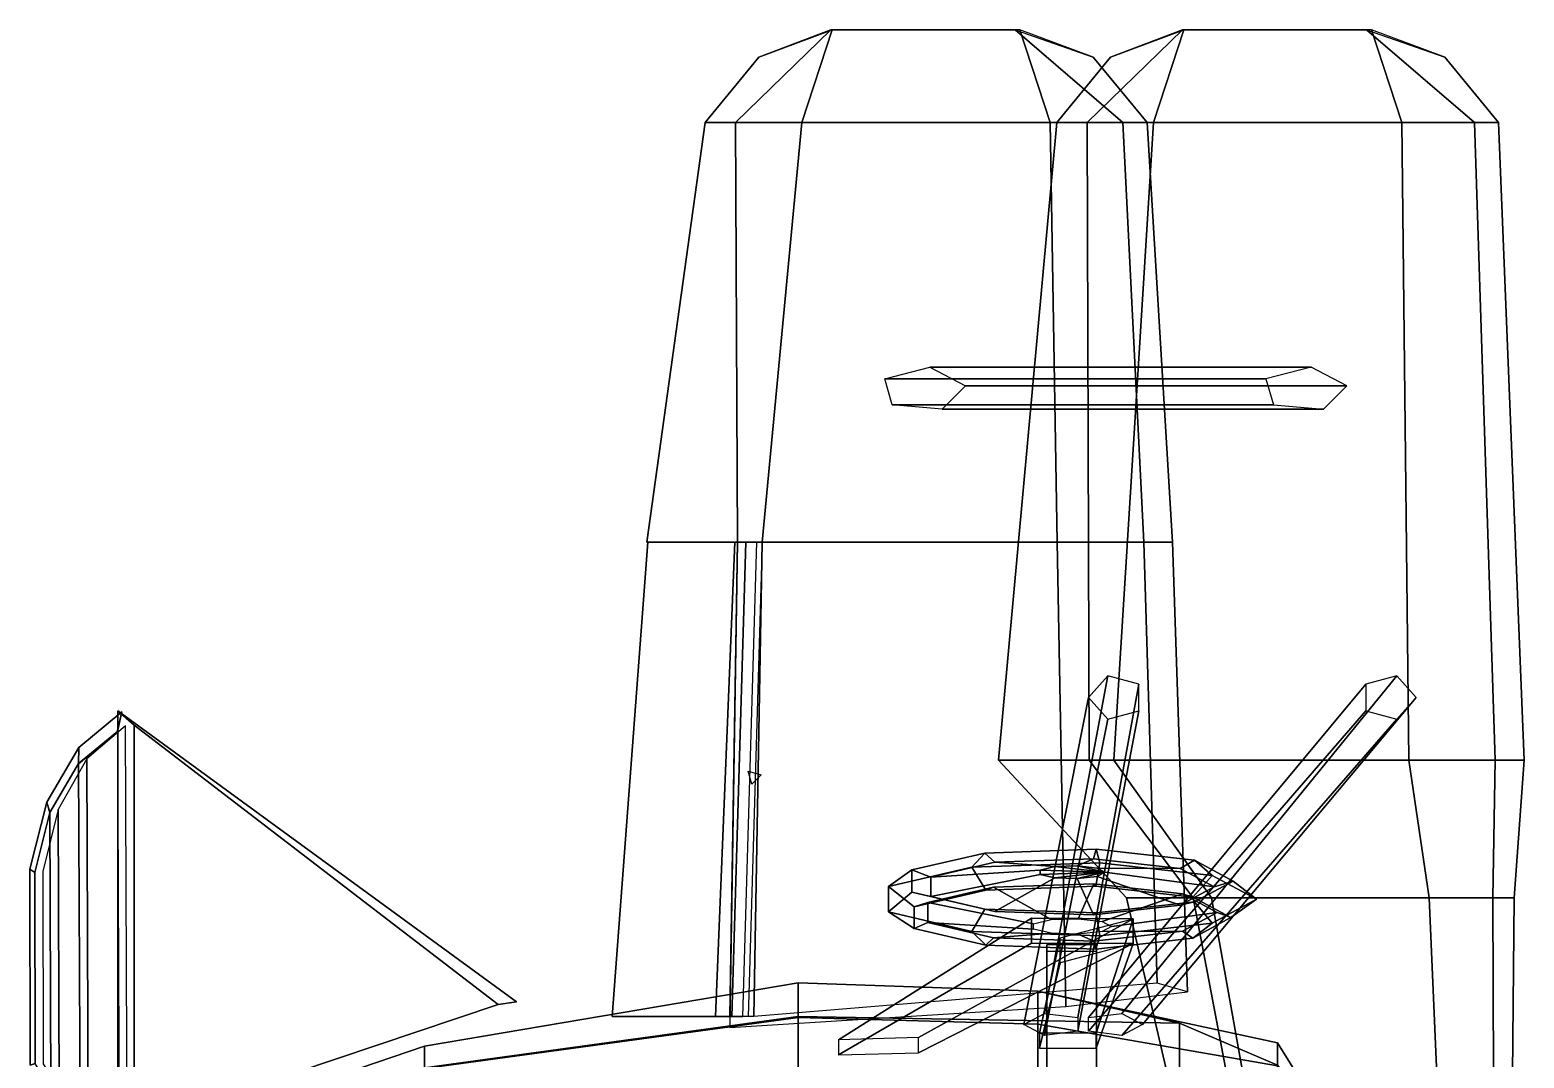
# Model space of a CAD drawing. Header units: metres. Extents: x -56 to 25, y -58 to 58.
# Drawn here: x -51.1 to 24.9, y 5.3 to 57.6 of the extents above; entities that cross this region are included whole.
import ezdxf

# ---------------------------------------------------------------- set-up
doc = ezdxf.new("R2010")
doc.units = ezdxf.units.M

msp = doc.modelspace()

# ---------------------------------------------------------------- linework, layer by layer
at = {"layer": 'AileD1', "color": 1}
for points in [[(-15.115694, 31.520569, 17.122005), (-19.71879, 31.520569, 18.220758), (-13.858788, 31.520569, 20.052008)], [(1.588976, 7.921379, 17.155733), (1.157467, 31.520569, 17.122005), (-15.115694, 31.520569, 17.122005), (-15.501558, 6.851122, 17.037807)], [(-13.858788, 31.520569, 20.052008), (-14.290298, 7.405492, 20.136206), (-15.501558, 7.405492, 17.037807), (-15.115694, 31.520569, 17.122005)], [(-14.290298, 7.405492, 20.136206), (-13.858788, 31.520569, 20.052008), (5.552468, 31.520569, 20.052008), (6.236567, 9.107083, 20.01828)], [(7.785765, 8.662444, 18.944824), (7.017469, 31.520569, 18.953257), (1.157467, 31.520569, 17.122005), (1.588976, 7.921379, 17.155733)], [(6.236567, 9.107083, 20.01828), (5.552468, 31.520569, 20.052008), (7.017469, 31.520569, 18.953257), (7.785765, 8.662444, 18.944824)]]:
    msp.add_3dface(points, dxfattribs=at)
at = {"layer": 'AileD2', "color": 33}
for points in [[(-15.220591, 52.863796, 17.355074), (-10.366101, 57.575939, 18.608456), (-14.026107, 56.190018, 18.592369), (-16.760498, 52.863796, 18.279024)], [(-16.760498, 52.863796, 18.279024), (-14.026107, 56.190018, 18.592369), (-10.297009, 57.575939, 18.565557), (-11.832765, 52.863796, 19.818939)], [(0.794547, 52.863796, 17.355074), (-0.741207, 57.575939, 18.608456), (-10.366101, 57.575939, 18.608456), (-15.220591, 52.863796, 17.355074)], [(-11.832765, 52.863796, 19.818939), (-10.297009, 57.575939, 18.565557), (-0.993422, 57.575939, 18.565557), (4.490342, 52.863796, 19.818939)], [(4.490342, 52.863796, 19.818939), (-0.993422, 57.575939, 18.565557), (2.987884, 56.190018, 18.581642), (5.722275, 52.863796, 18.894989)], [(5.722275, 52.863796, 18.894989), (2.987884, 56.190018, 18.581642), (-0.741207, 57.575939, 18.608456), (0.794547, 52.863796, 17.355074)], [(-15.115694, 31.520569, 17.122005), (-15.220591, 52.863796, 17.355074), (-16.760498, 52.863796, 18.279024), (-19.71879, 31.520569, 18.220758)], [(-19.71879, 31.520569, 18.220758), (-16.760498, 52.863796, 18.279024), (-11.832765, 52.863796, 19.818939), (-13.858788, 31.520569, 20.052008)], [(1.157467, 31.520569, 17.122005), (0.794547, 52.863796, 17.355074), (-15.220591, 52.863796, 17.355074), (-15.115694, 31.520569, 17.122005)], [(-13.858788, 31.520569, 20.052008), (-11.832765, 52.863796, 19.818939), (4.490342, 52.863796, 19.818939), (5.552468, 31.520569, 20.052008)], [(7.017469, 31.520569, 18.953257), (5.722275, 52.863796, 18.894989), (0.794547, 52.863796, 17.355074), (1.157467, 31.520569, 17.122005)], [(5.552468, 31.520569, 20.052008), (4.490342, 52.863796, 19.818939), (5.722275, 52.863796, 18.894989), (7.017469, 31.520569, 18.953257)]]:
    msp.add_3dface(points, dxfattribs=at)
at = {"layer": 'AileSup', "color": 40}
for points in [[(2.77474, 20.43318, 42.23708), (-1.828357, 20.43318, 43.335835), (4.674921, 13.433179, 43.431812), (8.071722, 13.433179, 42.621002)], [(-1.828357, 20.43318, 43.335835), (4.031645, 20.43318, 45.16708), (8.999242, 13.433179, 44.783157), (4.674921, 13.433179, 43.431812)], [(19.047901, 20.43318, 42.23708), (2.77474, 20.43318, 42.23708), (8.071722, 13.433179, 42.621002), (20.080309, 13.433179, 42.621002)], [(4.031645, 20.43318, 45.16708), (23.442904, 20.43318, 45.16708), (23.323551, 13.433179, 44.783157), (8.999242, 13.433179, 44.783157)], [(24.907907, 20.43318, 44.068329), (19.047901, 20.43318, 42.23708), (20.080309, 13.433179, 42.621002), (24.404636, 13.433179, 43.972351)], [(23.442904, 20.43318, 45.16708), (24.907907, 20.43318, 44.068329), (24.404636, 13.433179, 43.972351), (23.323551, 13.433179, 44.783157)], [(8.071722, 13.433179, 42.621002), (4.674921, 13.433179, 43.431812), (6.771016, 4.433179, 43.461842), (9.790395, 4.433179, 42.741123)], [(4.674921, 13.433179, 43.431812), (8.999242, 13.433179, 44.783157), (10.614856, 4.433179, 44.663036), (6.771016, 4.433179, 43.461842)], [(20.080309, 13.433179, 42.621002), (8.071722, 13.433179, 42.621002), (9.790395, 4.433179, 42.741123), (20.464697, 4.433179, 42.741123)], [(8.999242, 13.433179, 44.783157), (23.323551, 13.433179, 44.783157), (23.34758, 4.433179, 44.663036), (10.614856, 4.433179, 44.663036)], [(24.404636, 13.433179, 43.972351), (20.080309, 13.433179, 42.621002), (20.464697, 4.433179, 42.741123), (24.308542, 4.433179, 43.942322)], [(23.323551, 13.433179, 44.783157), (24.404636, 13.433179, 43.972351), (24.308542, 4.433179, 43.942322), (23.34758, 4.433179, 44.663036)]]:
    msp.add_3dface(points, dxfattribs=at)
at = {"layer": 'AileSupD', "color": 38}
for points in [[(2.669843, 52.863804, 42.470146), (7.524333, 57.575951, 43.723534), (3.864327, 56.190025, 43.707439), (1.129934, 52.863804, 43.394096)], [(1.129934, 52.863804, 43.394096), (3.864327, 56.190025, 43.707439), (7.593425, 57.575951, 43.680634), (6.057671, 52.863804, 44.93401)], [(18.684982, 52.863804, 42.470146), (17.149227, 57.575951, 43.723534), (7.524333, 57.575951, 43.723534), (2.669843, 52.863804, 42.470146)], [(6.057671, 52.863804, 44.93401), (7.593425, 57.575951, 43.680634), (16.897011, 57.575951, 43.680634), (22.380775, 52.863804, 44.93401)], [(22.380775, 52.863804, 44.93401), (16.897011, 57.575951, 43.680634), (20.878317, 56.190025, 43.696724), (23.612711, 52.863804, 44.010067)], [(23.612711, 52.863804, 44.010067), (20.878317, 56.190025, 43.696724), (17.149227, 57.575951, 43.723534), (18.684982, 52.863804, 42.470146)], [(2.77474, 20.43318, 42.23708), (2.669843, 52.863804, 42.470146), (1.129934, 52.863804, 43.394096), (-1.828357, 20.43318, 43.335835)], [(-1.828357, 20.43318, 43.335835), (1.129934, 52.863804, 43.394096), (6.057671, 52.863804, 44.93401), (4.031645, 20.43318, 45.16708)], [(19.047901, 20.43318, 42.23708), (18.684982, 52.863804, 42.470146), (2.669843, 52.863804, 42.470146), (2.77474, 20.43318, 42.23708)], [(4.031645, 20.43318, 45.16708), (6.057671, 52.863804, 44.93401), (22.380775, 52.863804, 44.93401), (23.442904, 20.43318, 45.16708)], [(24.907907, 20.43318, 44.068329), (23.612711, 52.863804, 44.010067), (18.684982, 52.863804, 42.470146), (19.047901, 20.43318, 42.23708)], [(23.442904, 20.43318, 45.16708), (22.380775, 52.863804, 44.93401), (23.612711, 52.863804, 44.010067), (24.907907, 20.43318, 44.068329)]]:
    msp.add_3dface(points, dxfattribs=at)
at = {"layer": 'Cabine', "color": 20}
for points in [[(0.169989, 7.01593, 26.903732), (-12.032948, 7.351468, 26.534515), (-12.032948, 9.113153, 20.548685), (0.169989, 8.696876, 20.551842)], [(0.169989, 8.696876, 20.551842), (-12.032948, 9.113153, 20.548685), (-12.032948, 7.405492, 17.037809), (7.369988, 7.06748, 15.287776)], [(7.369988, 7.06748, 15.287776), (-12.032948, 7.405492, 17.037809), (-12.032948, 2.880758, 13.306466), (7.369988, 2.750118, 11.328245)], [(0.169989, 2.666709, 30.808487), (-12.032948, 2.793342, 30.214239), (-12.032948, 7.351468, 26.534515), (0.169989, 7.01593, 26.903732)]]:
    msp.add_3dface(points, dxfattribs=at)
at = {"layer": 'CharnID', "color": 34}
msp.add_3dface([(-14.391755, 19.222982, 20.136206), (-14.567482, 19.878807, 20.136206), (-13.911655, 19.703081, 20.136206)], dxfattribs=at)
at = {"layer": 'InclinD', "color": 30}
for points in [[(-14.690343, 31.520569, 19.774824), (-15.399035, 7.405492, 20.136206), (-21.497101, 7.405492, 17.918726), (-19.679667, 31.520569, 18.111713)], [(-19.679667, 31.520569, 18.111713), (-21.497101, 7.405492, 17.918726), (-16.230589, 7.405492, 17.364357), (-15.244711, 31.520569, 17.280159)], [(-15.244711, 31.520569, 17.280159), (-16.230589, 7.405492, 17.364357), (-14.844665, 7.405492, 17.918726), (-14.135972, 31.520569, 17.83453)], [(-13.858788, 31.520569, 18.943268), (-14.567484, 7.405492, 19.304649), (-15.399035, 7.405492, 20.136206), (-14.690343, 31.520569, 19.774824)]]:
    msp.add_3dface(points, dxfattribs=at)
at = {"layer": 'Nez', "color": 19}
for points in [[(0.169989, 7.01593, 26.903732), (0.169989, 8.696876, 20.551842), (12.359314, 6.064371, 21.927237), (12.359314, 4.894019, 27.057947)], [(0.169989, 8.696876, 20.551842), (7.369988, 7.06748, 15.287776), (12.359314, 4.92991, 16.779631), (12.359314, 6.064371, 21.927237)], [(0.169989, 2.666709, 30.808487), (0.169989, 7.01593, 26.903732), (12.359314, 4.894019, 27.057947), (12.359314, 1.865888, 30.211994)], [(7.369988, 7.06748, 15.287776), (7.369988, 2.750118, 11.328245), (12.359314, 1.923961, 13.581337), (12.359314, 4.92991, 16.779631)], [(12.359314, 4.894019, 27.057947), (12.359314, 6.064371, 21.927237), (14.853978, 2.066385, 25.229858), (14.853978, 1.67147, 27.624184)], [(12.359314, 6.064371, 21.927237), (12.359314, 4.92991, 16.779631), (14.853978, 1.683581, 22.827642), (14.853978, 2.066385, 25.229858)]]:
    msp.add_3dface(points, dxfattribs=at)
at = {"layer": 'PRA', "color": 15}
for points in [[(3.160459, -10.484489, -0.649303), (3.160459, 11.042103, -0.649303), (0.616746, 11.042103, -0.649303), (0.616746, -10.484489, -0.649303)], [(0.616746, -10.484489, -0.649303), (0.616746, 11.042103, -0.649303), (0.616746, 10.735948, 1.590677), (0.616746, -10.178332, 1.590677)], [(0.616746, -10.178332, 1.590677), (0.616746, 10.735948, 1.590677), (3.160459, 10.735948, 1.590677), (3.160459, -10.178332, 1.590677)], [(3.160459, -10.178332, 1.590677), (3.160459, 10.735948, 1.590677), (3.160459, 11.042103, -0.649303), (3.160459, -10.484489, -0.649303)]]:
    msp.add_3dface(points, dxfattribs=at)
at = {"layer": 'PRD1', "color": 6}
for points in [[(-9.981781, 5.455927, 15.934419), (-0.155115, 11.140882, -1.967486), (-0.155115, 12.406915, -1.715657), (-9.981781, 6.223426, 16.906668)], [(-9.981781, 6.223426, 16.906668), (-0.155115, 12.406915, -1.715657), (5.020782, 12.37882, -1.574413), (-5.907159, 6.331578, 16.362951)], [(-5.907159, 6.331578, 16.362951), (5.020782, 12.37882, -1.574413), (5.020782, 11.112787, -1.826243), (-5.907159, 5.564079, 15.3907)], [(5.020782, 11.112787, -1.826243), (5.020782, 12.37882, -1.574413), (-0.155115, 12.406915, -1.715657), (-0.155115, 11.140882, -1.967486)], [(-5.907159, 5.564079, 15.3907), (5.020782, 11.112787, -1.826243), (-0.155115, 11.140882, -1.967486), (-9.981781, 5.455927, 15.934419)]]:
    msp.add_3dface(points, dxfattribs=at)
at = {"layer": 'PRD2', "color": 16}
for points in [[(0.246339, 6.558697, 15.221144), (1.30281, 11.403647, 3.328123), (5.020782, 12.37882, -1.574413), (3.129066, 6.558697, 15.221144)], [(3.129066, 6.558697, 15.221144), (5.020782, 12.37882, -1.574413), (5.020782, 11.112787, -1.826243), (3.129066, 5.791198, 14.248894)], [(0.246339, 5.791198, 14.248894), (1.30281, 10.137613, 3.076293), (1.30281, 11.403647, 3.328123), (0.246339, 6.558697, 15.221144)], [(3.129066, 5.791198, 14.248894), (5.020782, 11.112787, -1.826243), (1.30281, 10.137613, 3.076293), (0.246339, 5.791198, 14.248894)]]:
    msp.add_3dface(points, dxfattribs=at)
at = {"layer": 'ProfD', "color": 11}
for points in [[(-48.629505, 21.086796, 21.003592), (-48.639122, 20.255798, 20.50466), (-46.6698, 21.874109, 20.50466), (-46.43, 22.894266, 21.003592)], [(-48.638908, 20.27446, 21.530243), (-48.629505, 21.086796, 21.003592), (-46.43, 22.894266, 21.003592), (-46.664406, 21.897024, 21.530243)], [(-48.223339, 20.514328, 20.50466), (-48.149055, 2.533701, 20.50466), (-46.16309, 1.827728, 20.50466), (-46.254017, 22.19149, 20.50466)], [(-46.573246, 1.954967, 21.530243), (-48.564423, 2.637958, 21.530243), (-48.638908, 20.27446, 21.530243), (-46.664406, 21.897024, 21.530243)], [(-50.100243, 17.782116, 21.530243), (-50.257374, 18.310425, 21.003592), (-48.629505, 21.086796, 21.003592), (-48.638908, 20.27446, 21.530243)], [(-50.257374, 18.310425, 21.003592), (-50.096638, 17.769978, 20.50466), (-48.639122, 20.255798, 20.50466), (-48.629505, 21.086796, 21.003592)], [(-48.564423, 2.637958, 21.530243), (-50.051563, 3.701433, 21.530243), (-50.100243, 17.782116, 21.530243), (-48.638908, 20.27446, 21.530243)], [(-48.223339, 20.514328, 20.50466), (-49.680859, 17.938116, 20.50466), (-49.632313, 3.632962, 20.50466), (-48.149055, 2.533701, 20.50466)], [(-50.869537, 14.72508, 21.530243), (-51.114342, 14.905011, 21.003592), (-50.257374, 18.310425, 21.003592), (-50.100243, 17.782116, 21.530243)], [(-51.114342, 14.905011, 21.003592), (-50.863918, 14.720946, 20.50466), (-50.096638, 17.769978, 20.50466), (-50.257374, 18.310425, 21.003592)], [(-50.100243, 17.782116, 21.530243), (-50.051563, 3.701433, 21.530243), (-50.852623, 5.015206, 21.530243), (-50.869537, 14.72508, 21.530243)], [(-49.680859, 17.938116, 20.50466), (-50.448143, 14.778211, 20.50466), (-50.431274, 4.990944, 20.50466), (-49.632313, 3.632962, 20.50466)], [(-50.852623, 5.015206, 21.530243), (-51.095501, 4.933041, 21.003592), (-51.114342, 14.905011, 21.003592), (-50.869537, 14.72508, 21.530243)], [(-51.095501, 4.933041, 21.003592), (-50.84705, 5.017095, 20.50466), (-50.863918, 14.720946, 20.50466), (-51.114342, 14.905011, 21.003592)]]:
    msp.add_3dface(points, dxfattribs=at)
at = {"layer": 'Queue', "color": 41}
for points in [[(-12.032948, 7.351468, 26.534515), (-31.032948, 4.75688, 25.144005), (-31.032948, 5.894232, 20.895788), (-12.032948, 9.113153, 20.548685)], [(-12.032948, 9.113153, 20.548685), (-31.032948, 5.894232, 20.895788), (-31.032948, 4.791759, 18.404078), (-12.032948, 7.405492, 17.037809)], [(-12.032948, 7.405492, 17.037809), (-31.032948, 4.791759, 18.404078), (-31.032948, 1.870567, 15.755898), (-12.032948, 2.880758, 13.306466)], [(-12.032948, 2.793342, 30.214239), (-31.032948, 1.814131, 27.755547), (-31.032948, 4.75688, 25.144005), (-12.032948, 7.351468, 26.534515)], [(-31.032948, 4.75688, 25.144005), (-48.032948, 0.095857, 23.444204), (-48.032948, 0.111634, 21.320095), (-31.032948, 5.894232, 20.895788)], [(-31.032948, 5.894232, 20.895788), (-48.032948, 0.111634, 21.320095), (-48.032948, 0.096341, 20.07424), (-31.032948, 4.791759, 18.404078)]]:
    msp.add_3dface(points, dxfattribs=at)
at = {"layer": 'RoueD', "color": 13}
for points in [[(-7.432037, 14.008205, -2.565462), (-3.186982, 14.995177, -7.527314), (-2.53669, 15.718844, -6.300283), (-6.242414, 14.857265, -1.968829)], [(-6.242414, 14.857265, -1.968829), (-2.53669, 15.718844, -6.300283), (-2.012262, 15.253827, -5.519325), (-5.283042, 14.493373, -1.696257)], [(-5.283042, 14.493373, -1.696257), (-2.012262, 15.253827, -5.519325), (1.029425, 15.029208, -0.497957), (0.281322, 14.855273, 0.376468)], [(-3.186982, 14.995177, -7.527314), (3.316824, 15.218906, -8.652077), (3.140812, 15.91415, -7.282144), (-2.53669, 15.718844, -6.300283)], [(-2.473759, 13.836977, -6.569797), (3.123779, 14.029531, -7.537829), (3.316824, 15.218906, -8.652077), (-3.186982, 14.995177, -7.527314)], [(-2.53669, 15.718844, -6.300283), (3.140812, 15.91415, -7.282144), (2.998868, 15.426206, -6.385944), (-2.012262, 15.253827, -5.519325)], [(-2.012262, 15.253827, -5.519325), (2.998868, 15.426206, -6.385944), (2.175588, 15.068634, -0.696174), (1.029425, 15.029208, -0.497957)], [(2.998868, 15.426206, -6.385944), (7.405581, 14.929856, -3.890614), (3.183507, 14.955109, -0.125433), (2.175588, 15.068634, -0.696174)], [(3.140812, 15.91415, -7.282144), (8.133524, 15.351793, -4.454989), (7.405581, 14.929856, -3.890614), (2.998868, 15.426206, -6.385944)], [(3.123779, 14.029531, -7.537829), (8.046173, 13.475096, -4.750492), (9.036175, 14.574705, -5.413457), (3.316824, 15.218906, -8.652077)], [(3.316824, 15.218906, -8.652077), (9.036175, 14.574705, -5.413457), (8.133524, 15.351793, -4.454989), (3.140812, 15.91415, -7.282144)], [(8.133524, 15.351793, -4.454989), (10.105302, 14.29491, 0.858327), (9.145929, 13.99702, 0.799074), (7.405581, 14.929856, -3.890614)], [(9.036175, 14.574705, -5.413457), (11.294923, 13.364004, 0.673159), (10.105302, 14.29491, 0.858327), (8.133524, 15.351793, -4.454989)], [(-6.127292, 12.987533, -2.299348), (-2.473759, 13.836977, -6.569797), (-3.186982, 14.995177, -7.527314), (-7.432037, 14.008205, -2.565462)], [(-7.432037, 12.719801, 3.911779), (-7.432037, 14.008205, -2.565462), (-6.242414, 14.857265, -1.968829), (-6.242414, 13.732555, 3.685484)], [(-6.242414, 13.732555, 3.685484), (-6.242414, 14.857265, -1.968829), (-5.283042, 14.493373, -1.696257), (-5.283042, 13.50067, 3.294404)], [(-5.283042, 13.50067, 3.294404), (-5.283042, 14.493373, -1.696257), (0.281322, 14.855273, 0.376468), (0.281322, 14.628218, 1.51795)], [(-2.012262, 12.740212, 7.11747), (-5.283042, 13.50067, 3.294404), (0.281322, 14.628218, 1.51795), (1.029425, 14.454283, 2.392374)], [(2.998868, 12.567834, 7.984089), (-2.012262, 12.740212, 7.11747), (1.029425, 14.454283, 2.392374), (2.175588, 14.414857, 2.59059)], [(3.581565, 14.741744, 0.947208), (0.281322, 14.855273, 0.376468), (1.029425, 15.029208, -0.497957)], [(3.581565, 14.741744, 0.947208), (0.281322, 14.628218, 1.51795), (0.281322, 14.855273, 0.376468)], [(3.581565, 14.741744, 0.947208), (1.029425, 14.454283, 2.392374), (0.281322, 14.628218, 1.51795)], [(3.581565, 14.741744, 0.947208), (1.029425, 15.029208, -0.497957), (2.175588, 15.068634, -0.696174)], [(3.581565, 14.741744, 0.947208), (2.175588, 14.414857, 2.59059), (1.029425, 14.454283, 2.392374)], [(3.581565, 14.741744, 0.947208), (2.175588, 15.068634, -0.696174), (3.183507, 14.955109, -0.125433)], [(3.581565, 14.741744, 0.947208), (3.183507, 14.528382, 2.01985), (2.175588, 14.414857, 2.59059)], [(7.405581, 13.064183, 5.488761), (2.998868, 12.567834, 7.984089), (2.175588, 14.414857, 2.59059), (3.183507, 14.528382, 2.01985)], [(7.405581, 14.929856, -3.890614), (9.145929, 13.99702, 0.799074), (3.581565, 14.741744, 0.947208), (3.183507, 14.955109, -0.125433)], [(9.145929, 13.99702, 0.799074), (7.405581, 13.064183, 5.488761), (3.183507, 14.528382, 2.01985), (3.581565, 14.741744, 0.947208)], [(8.046173, 13.475096, -4.750492), (9.990179, 12.433098, 0.48799), (11.294923, 13.364004, 0.673159), (9.036175, 14.574705, -5.413457)], [(-6.127292, 11.87866, 3.275328), (-6.127292, 12.987533, -2.299348), (-7.432037, 14.008205, -2.565462), (-7.432037, 12.719801, 3.911779)], [(-3.186982, 11.73283, 8.873629), (-7.432037, 12.719801, 3.911779), (-6.242414, 13.732555, 3.685484), (-2.53669, 12.870976, 8.016935)], [(-2.53669, 12.870976, 8.016935), (-6.242414, 13.732555, 3.685484), (-5.283042, 13.50067, 3.294404), (-2.012262, 12.740212, 7.11747)], [(-5.436542, 13.200665, -2.008585), (-2.09617, 13.977298, -5.912995), (-2.473759, 13.836977, -6.569797), (-6.127292, 12.987533, -2.299348)], [(-0.056889, 12.123058, -0.288611), (0.844547, 12.332641, -1.342259), (-2.09617, 13.977298, -5.912995), (-5.436542, 13.200665, -2.008585)], [(-2.09617, 13.977298, -5.912995), (3.021579, 14.153345, -6.798054), (3.123779, 14.029531, -7.537829), (-2.473759, 13.836977, -6.569797)], [(0.844547, 12.332641, -1.342259), (2.225628, 12.38015, -1.581101), (3.021579, 14.153345, -6.798054), (-2.09617, 13.977298, -5.912995)], [(2.225628, 12.38015, -1.581101), (3.440131, 12.243354, -0.893381), (7.522051, 13.646435, -4.249631), (3.021579, 14.153345, -6.798054)], [(3.021579, 14.153345, -6.798054), (7.522051, 13.646435, -4.249631), (8.046173, 13.475096, -4.750492), (3.123779, 14.029531, -7.537829)], [(10.105302, 14.29491, 0.858327), (8.133524, 13.238026, 6.171643), (7.405581, 13.064183, 5.488761), (9.145929, 13.99702, 0.799074)], [(11.294923, 13.364004, 0.673159), (9.036175, 12.153301, 6.759773), (8.133524, 13.238026, 6.171643), (10.105302, 14.29491, 0.858327)], [(-5.436542, 12.186839, 3.08826), (-5.436542, 13.200665, -2.008585), (-6.127292, 12.987533, -2.299348), (-6.127292, 11.87866, 3.275328)], [(-0.056889, 11.849466, 1.08683), (-0.056889, 12.123058, -0.288611), (-5.436542, 13.200665, -2.008585), (-5.436542, 12.186839, 3.08826)], [(8.133524, 13.238026, 6.171643), (3.140812, 12.675672, 8.998797), (2.998868, 12.567834, 7.984089), (7.405581, 13.064183, 5.488761)], [(9.036175, 12.153301, 6.759773), (3.316824, 11.5091, 9.998392), (3.140812, 12.675672, 8.998797), (8.133524, 13.238026, 6.171643)], [(3.440131, 12.243354, -0.893381), (3.919775, 11.986262, 0.399109), (9.29943, 12.69375, 0.539838), (7.522051, 13.646435, -4.249631)], [(7.522051, 13.646435, -4.249631), (9.29943, 12.69375, 0.539838), (9.990179, 12.433098, 0.48799), (8.046173, 13.475096, -4.750492)], [(9.990179, 12.433098, 0.48799), (8.046173, 11.391099, 5.726471), (9.036175, 12.153301, 6.759773), (11.294923, 13.364004, 0.673159)], [(-2.473759, 11.029217, 7.545773), (-6.127292, 11.87866, 3.275328), (-7.432037, 12.719801, 3.911779), (-3.186982, 11.73283, 8.873629)], [(-2.09617, 11.410205, 6.992668), (-5.436542, 12.186839, 3.08826), (-6.127292, 11.87866, 3.275328), (-2.473759, 11.029217, 7.545773)], [(0.844547, 11.639882, 2.140477), (-0.056889, 11.849466, 1.08683), (-5.436542, 12.186839, 3.08826), (-2.09617, 11.410205, 6.992668)], [(3.316824, 11.5091, 9.998392), (-3.186982, 11.73283, 8.873629), (-2.53669, 12.870976, 8.016935), (3.140812, 12.675672, 8.998797)], [(3.140812, 12.675672, 8.998797), (-2.53669, 12.870976, 8.016935), (-2.012262, 12.740212, 7.11747), (2.998868, 12.567834, 7.984089)], [(3.919775, 11.986262, 0.399109), (3.440131, 11.72917, 1.6916), (7.522051, 11.741068, 5.329306), (9.29943, 12.69375, 0.539838)], [(9.29943, 12.69375, 0.539838), (7.522051, 11.741068, 5.329306), (8.046173, 11.391099, 5.726471), (9.990179, 12.433098, 0.48799)], [(3.123779, 10.836664, 8.513806), (-2.473759, 11.029217, 7.545773), (-3.186982, 11.73283, 8.873629), (3.316824, 11.5091, 9.998392)], [(3.021579, 11.234156, 7.877725), (-2.09617, 11.410205, 6.992668), (-2.473759, 11.029217, 7.545773), (3.123779, 10.836664, 8.513806)], [(2.225628, 11.592374, 2.37932), (0.844547, 11.639882, 2.140477), (-2.09617, 11.410205, 6.992668), (3.021579, 11.234156, 7.877725)], [(3.440131, 11.72917, 1.6916), (2.225628, 11.592374, 2.37932), (3.021579, 11.234156, 7.877725), (7.522051, 11.741068, 5.329306)], [(7.522051, 11.741068, 5.329306), (3.021579, 11.234156, 7.877725), (3.123779, 10.836664, 8.513806), (8.046173, 11.391099, 5.726471)], [(8.046173, 11.391099, 5.726471), (3.123779, 10.836664, 8.513806), (3.316824, 11.5091, 9.998392), (9.036175, 12.153301, 6.759773)]]:
    msp.add_3dface(points, dxfattribs=at)
at = {"layer": 'StabD', "color": 12}
for points in [[(-45.805134, 22.215233, 21.807428), (-46.639446, 22.951742, 21.009136), (-26.357866, 8.152946, 21.009132), (-27.291967, 8.011367, 21.807425)], [(-45.805134, 1.794857, 21.807425), (-46.639446, 1.47661, 21.009132), (-46.639446, 22.951742, 21.009136), (-45.805134, 22.215233, 21.807428)], [(-46.639446, 22.951742, 21.009136), (-45.805122, 22.215218, 20.180353), (-27.291986, 8.011374, 20.180349), (-26.357866, 8.152946, 21.009132)], [(-46.639446, 1.47661, 21.009132), (-45.805122, 1.794864, 20.180349), (-45.805122, 22.215218, 20.180353), (-46.639446, 22.951742, 21.009136)], [(-27.291967, 8.011367, 21.807425), (-45.805134, 1.794857, 21.807425), (-45.805134, 22.215233, 21.807428)], [(-45.805122, 1.794864, 20.180349), (-27.291986, 8.011374, 20.180349), (-45.805122, 22.215218, 20.180353)]]:
    msp.add_3dface(points, dxfattribs=at)
at = {"layer": 'Tube1', "color": 25}
for points in [[(-7.624666, 39.832798, 19.818939), (-5.32138, 40.431904, 19.818939), (14.074396, 40.431904, 42.439354), (11.771111, 39.832798, 42.439354)], [(-5.32138, 40.431904, 19.818939), (-3.515657, 39.476105, 19.818939), (15.880119, 39.476105, 42.439354), (14.074396, 40.431904, 42.439354)], [(-7.24245, 38.506721, 19.818939), (-7.624666, 39.832798, 19.818939), (11.771111, 39.832798, 42.439354), (12.153325, 38.506721, 42.439354)], [(-3.515657, 39.476105, 19.818939), (-4.702943, 38.286274, 19.818939), (14.692832, 38.286274, 42.439354), (15.880119, 39.476105, 42.439354)], [(-4.702943, 38.286274, 19.818939), (-7.24245, 38.506721, 19.818939), (12.153325, 38.506721, 42.439354), (14.692832, 38.286274, 42.439354)]]:
    msp.add_3dface(points, dxfattribs=at)
at = {"layer": 'Tube2', "color": 44}
for points in [[(3.722762, 24.735126, 42.625973), (2.74632, 23.626389, 42.625977), (-0.547112, 7.00585, 26.391356), (0.50098, 7.565069, 25.832136)], [(5.302685, 24.311632, 42.625977), (3.722762, 24.735126, 42.625973), (0.50098, 7.565069, 25.832136), (2.196831, 7.351468, 26.045738)], [(2.74632, 23.626389, 42.625977), (3.722763, 22.517649, 42.625977), (0.500983, 6.446631, 26.950577), (-0.547112, 7.00585, 26.391356)], [(5.302687, 22.941153, 42.625973), (5.302685, 24.311632, 42.625977), (2.196831, 7.351468, 26.045738), (2.196834, 6.660234, 26.736971)], [(3.722763, 22.517649, 42.625977), (5.302687, 22.941153, 42.625973), (2.196834, 6.660234, 26.736971), (0.500983, 6.446631, 26.950577)]]:
    msp.add_3dface(points, dxfattribs=at)
at = {"layer": 'Tube3', "color": 24}
for points in [[(2.751207, 7.351468, 26.045738), (4.447058, 7.565069, 25.832136), (18.434765, 24.735126, 42.625973), (16.854841, 24.311632, 42.625977)], [(4.447058, 7.565069, 25.832136), (5.49515, 7.00585, 26.391356), (19.411209, 23.626389, 42.625977), (18.434765, 24.735126, 42.625973)], [(2.751204, 6.660234, 26.736971), (2.751207, 7.351468, 26.045738), (16.854841, 24.311632, 42.625977), (16.854839, 22.941153, 42.625973)], [(5.49515, 7.00585, 26.391356), (4.447055, 6.446631, 26.950577), (18.434761, 22.517649, 42.625977), (19.411209, 23.626389, 42.625977)], [(4.447055, 6.446631, 26.950577), (2.751204, 6.660234, 26.736971), (16.854839, 22.941153, 42.625973), (18.434761, 22.517649, 42.625977)]]:
    msp.add_3dface(points, dxfattribs=at)

doc.saveas('drawing.dxf')
